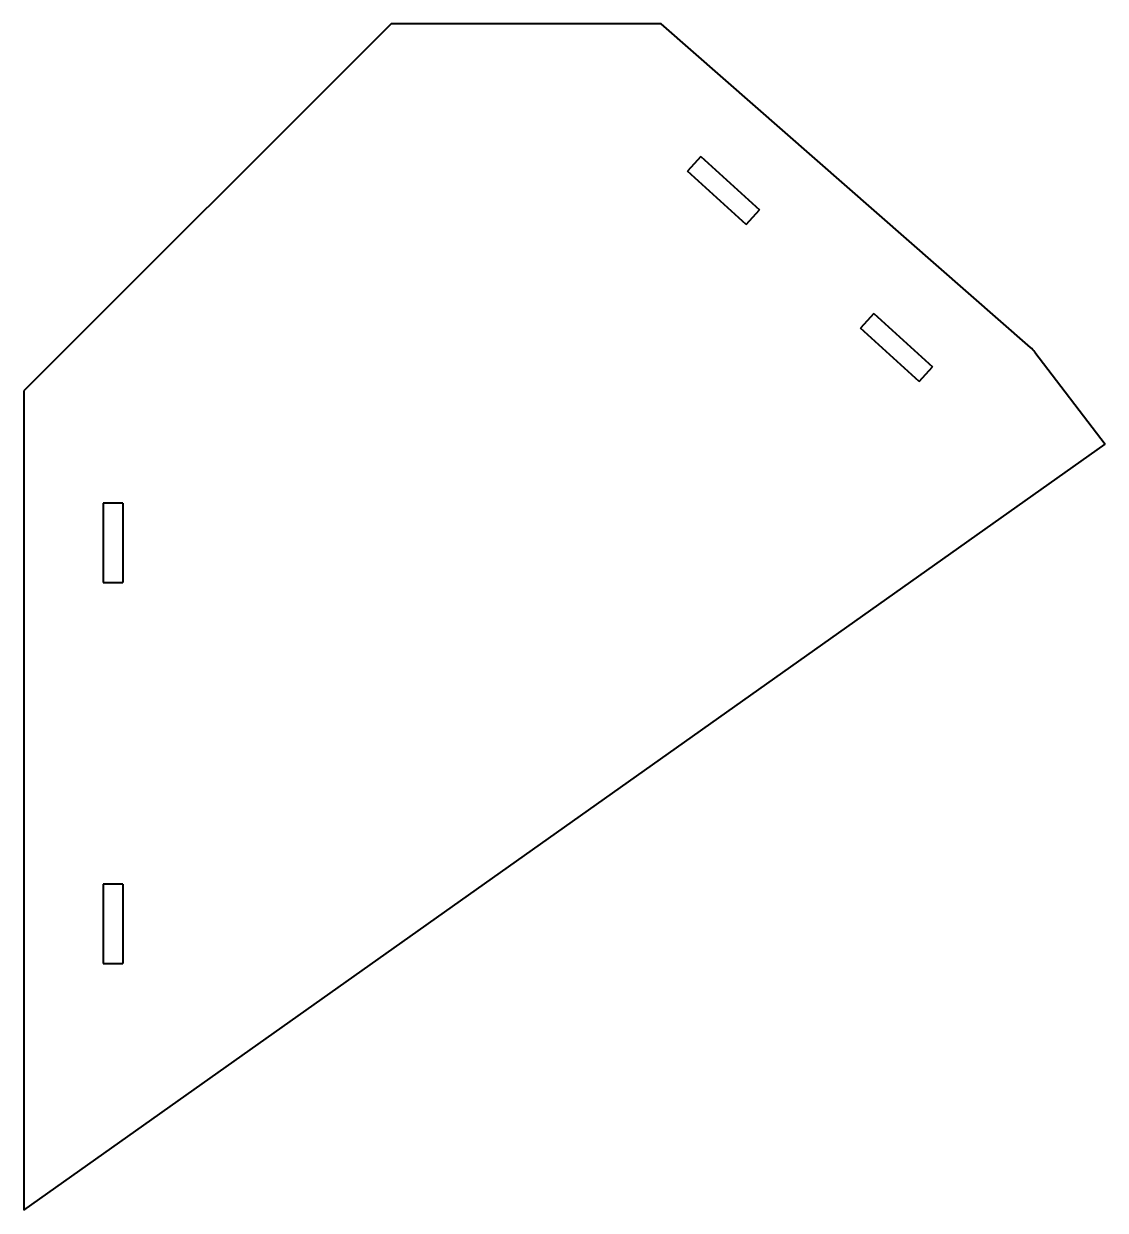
# Model space of a CAD drawing. Header units: inches. Extents: x -7.07 to -0.25, y -4.95 to 2.52.
import ezdxf

# ---------------------------------------------------------------- set-up
doc = ezdxf.new("R2010")
doc.units = ezdxf.units.IN
doc.header["$MEASUREMENT"] = 0
doc.layers.add('Visible', color=7, linetype='Continuous', lineweight=40)

msp = doc.modelspace()

# ---------------------------------------------------------------- linework, layer by layer
at = {"layer": 'Visible'}
for p, q in [((-4.7509, 2.5248), (-7.0653, 0.2104)), ((-3.05, 2.5248), (-4.7509, 2.5248)), ((-0.7215, 0.4838), (-3.05, 2.5248)), ((-2.7995, 1.6887), (-2.8835, 1.5962)), ((-2.7995, 1.6887), (-2.4293, 1.3526)), ((-2.5133, 1.2601), (-2.8835, 1.5962)), ((-2.5133, 1.2601), (-2.4293, 1.3526)), ((-1.7093, 0.6989), (-1.7933, 0.6064)), ((-1.7093, 0.6989), (-1.3391, 0.3629)), ((-1.4231, 0.2703), (-1.7933, 0.6064)), ((-0.6945, 0.4549), (-0.2509, -0.125)), ((-1.4231, 0.2703), (-1.3391, 0.3629)), ((-7.0653, 0.2104), (-7.0653, -4.953)), ((-7.0653, -4.953), (-0.2509, -0.125)), ((-6.5653, -0.4967), (-6.5653, -0.9967)), ((-6.4403, -0.4967), (-6.5653, -0.4967)), ((-6.4403, -0.4967), (-6.4403, -0.9967)), ((-6.5653, -0.9967), (-6.4403, -0.9967)), ((-6.5653, -2.8975), (-6.5653, -3.3975)), ((-6.4403, -2.8975), (-6.5653, -2.8975)), ((-6.4403, -2.8975), (-6.4403, -3.3975)), ((-6.5653, -3.3975), (-6.4403, -3.3975))]:
    msp.add_line(p, q, dxfattribs=at)
msp.add_arc((-0.8534, 0.3334), 0.2, 37.41051, 48.76448, dxfattribs=at)

doc.saveas('drawing.dxf')
